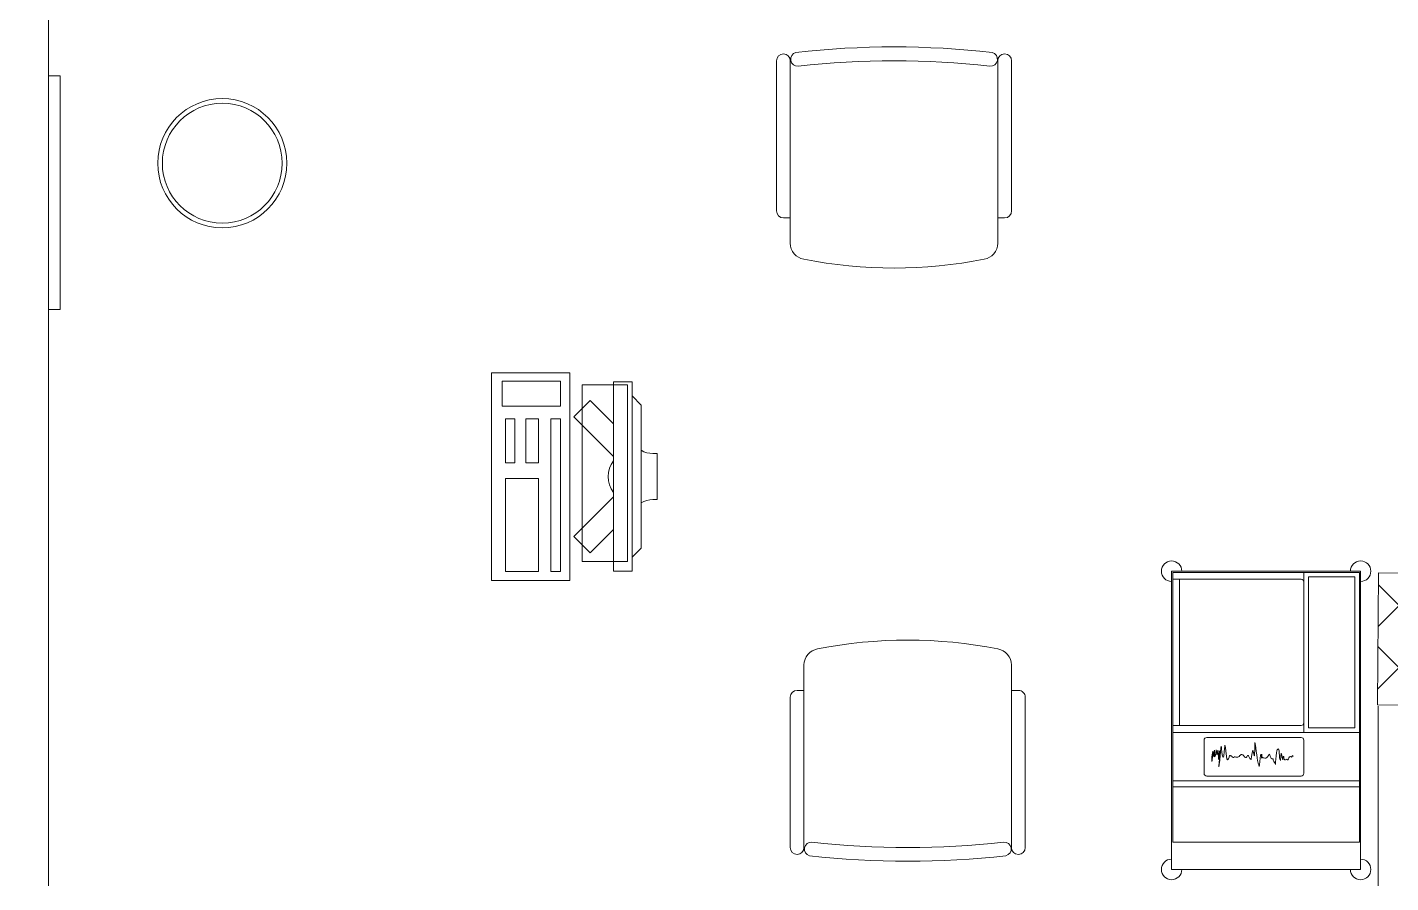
# Model space of a CAD drawing. Header units: millimetres. Extents: x -2143172 to 5255, y -610845 to 279739.
# Drawn here: x -1157859 to -1154901, y -594981 to -593127 of the extents above; entities that cross this region are included whole.
import ezdxf

# ---------------------------------------------------------------- set-up
doc = ezdxf.new("R2010")
doc.units = ezdxf.units.MM
doc.header["$LTSCALE"] = 30
doc.linetypes.add('HIDDEN', pattern=[9.525, 6.35, -3.175])
doc.layers.get('0').update_dxf_attribs({"lineweight": 5})
for name, color, linetype, lineweight in [('C-HYDR-CTCH', 6, 'Continuous', 5), ('Hatch', 252, 'Continuous', 5), ('LOADING', 163, 'Continuous', 5), ('Structure', 20, 'Continuous', 5), ('Walls', 32, 'Continuous', 5)]:
    doc.layers.add(name, color=color, linetype=linetype, lineweight=lineweight)

# ---------------------------------------------------------------- blocks, each defined once
blk = doc.blocks.new('A$C47696aed')
at = {"layer": 'Hatch'}
h = blk.add_hatch(dxfattribs=at)
h.set_pattern_fill('ANSI37', color=256, scale=30)
h.paths.add_polyline_path([(50952.7, 21917.9), (50348.7, 21909.7), (50352.6, 21621.3), (50956.6, 21629.5)])
h.paths.add_polyline_path([(43791.9, 21910.1), (43208.4, 21904.7), (43188.5, 21613.3), (43772, 21618.7)])
h.paths.add_polyline_path([(29414.9, 21902.8), (28815.8, 21898.7), (28810.1, 21605.6), (29409.2, 21609.7)])
h.paths.add_polyline_path([(36600.2, 21904.9), (35999, 21897.4), (35990.7, 21611.8), (36591.9, 21619.3)])
h.paths.add_polyline_path([(22195.7, 21912), (21589.3, 21890.2), (21603.8, 21597.6), (22210.2, 21619.5)])
h.paths.add_polyline_path([(15459.1, 21901.7), (14237.2, 21925.6), (14230.7, 21629.5), (15452.7, 21605.5)])
h.paths.add_polyline_path([(15473.2, 14701.6), (14258.2, 14685.8), (14244.7, 14393.4), (15459.7, 14409.1)])
h.paths.add_polyline_path([(15447.1, 7508.4), (14244, 7492.4), (14238.3, 7199.4), (15441.4, 7215.3)])
h.paths.add_polyline_path([(15465.6, 309.7), (14269, 298.3), (14271.8, 3.8), (15468.5, 15.2)])
h.paths.add_polyline_path([(7830.6, 311.8), (7227.1, 308.1), (7237.7, 22.6), (7841.3, 26.3)])
h.paths.add_polyline_path([(7815.2, 7509.8), (7218.4, 7511.4), (7218.2, 7210.2), (7815.1, 7208.6)])
h.paths.add_polyline_path([(7825.1, 14699.4), (7205.8, 14700.6), (7195.2, 14397.6), (7814.5, 14396.4)])
h.paths.add_polyline_path([(7801.7, 21878.7), (7201.1, 21893.2), (7197.5, 21603.6), (7798.1, 21589.1)])
h.paths.add_polyline_path([(602.6, 21876.9), (0, 21899.6), (1.9, 21611.2), (604.5, 21588.5)])
h.paths.add_polyline_path([(610.4, 7498.6), (8.3, 7491.6), (11.7, 7200), (613.7, 7206.9)])
h.paths.add_polyline_path([(627.9, 303.9), (29.5, 302.9), (34.3, 2.3), (632.7, 3.3)])
h.paths.add_polyline_path([(22214.6, 317.2), (21608.9, 304.3), (21614.6, 3.1), (22220.3, 16)])
h.paths.add_polyline_path([(22208.1, 7509.7), (21613.7, 7492.1), (21615.8, 7195.5), (22210.2, 7213.1)])
h.paths.add_polyline_path([(22199.3, 14717.7), (21600.4, 14710), (21604.4, 14409.9), (22203.4, 14417.6)])
h.paths.add_polyline_path([(29399.7, 14702.4), (28797.7, 14707.1), (28802, 14415), (29403.9, 14410.3)])
h.paths.add_polyline_path([(29403.4, 7519.8), (28799.6, 7502.2), (28813, 7202.1), (29413.1, 7223.2)])
h.paths.add_polyline_path([(29419.5, 303.8), (28815.7, 310.4), (28813.3, 24.7), (29417.2, 18.1)])
h.paths.add_polyline_path([(36618, 314.2), (36020.7, 299.7), (36029.7, 0), (36627, 14.6)])
h.paths.add_polyline_path([(36610.7, 7502.6), (36009.5, 7504.5), (36010.6, 7207.3), (36611.9, 7205.4)])
h.paths.add_polyline_path([(36574.3, 14706.4), (35993.4, 14711.1), (36013.1, 14421.3), (36594, 14416.6)])
h.paths.add_polyline_path([(43777.6, 14705.7), (43180, 14719.4), (43182, 14427.5), (43779.6, 14413.8)])
h.paths.add_polyline_path([(43778.6, 7507.1), (43210.2, 7499.5), (43212, 7205.4), (43780.5, 7213)])
h.paths.add_polyline_path([(43815.7, 310), (43210.4, 307.3), (43211.8, 2.8), (43817, 5.4)])
h.paths.add_polyline_path([(50989.9, 309.5), (50401.9, 325.5), (50388.7, 18.3), (50976.7, 2.3)])
h.paths.add_polyline_path([(50974.1, 7508.9), (50370.9, 7510), (50368.9, 7213.4), (50972.2, 7212.3)])
at = {"layer": 'C-HYDR-CTCH', "color": 4, "flags": 128}
blk.add_lwpolyline([(28815.7, 310.4), (28813.3, 24.7), (29417.2, 18.1), (29419.5, 303.8), (28815.7, 310.4)], dxfattribs=at)
blk = doc.blocks.new('e')
at = {"layer": 'LOADING'}
for p, q in [((-958747.5, -394300, 0), (-959393.9, -394300, 0)), ((-959393.9, -394300, 0), (-959393.9, -394710, 0)), ((-959391.4, -394302.5, 0), (-958806.4, -394302.5, 0)), ((-959391.4, -394302.5, 0), (-959391.4, -394707.5, 0)), ((-959381.4, -394312.5, 0), (-959054.5, -394312.5, 0)), ((-959381.4, -394312.5, 0), (-959381.4, -394413.1, 0)), ((-959054.5, -394312.5, 0), (-959054.5, -394413.1, 0)), ((-959044.5, -394302.5, 0), (-959044.5, -394707.5, 0)), ((-958939.6, -394302.5, 0), (-958939.6, -394707.5, 0)), ((-958926.4, -394302.5, 0), (-958926.4, -394707.5, 0)), ((-958806.4, -394302.5, 0), (-958806.4, -394707.5, 0)), ((-958747.5, -394300, 0), (-958747.5, -394710, 0)), ((-959054.5, -394413.1, 0), (-959381.4, -394413.1, 0)), ((-959044.5, -394423.1, 0), (-959391.4, -394423.1, 0)), ((-959376.4, -394429, 0), (-959376.4, -394707.5, 0)), ((-959059.5, -394429, 0), (-959059.5, -394707.5, 0)), ((-959033.5, -394633.8, 0), (-959033.5, -394429, 0)), ((-959027.7, -394423.1, 0), (-958955.8, -394423.1, 0)), ((-958950, -394429, 0), (-958950, -394633.8, 0)), ((-958999.6, -394472.3, 0), (-958998.2, -394471.6, 0)), ((-958998.2, -394472.3, 0), (-958999.6, -394472.3, 0)), ((-958998.2, -394471.6, 0), (-958994.8, -394470.9, 0)), ((-958994.8, -394473, 0), (-958998.2, -394472.3, 0)), ((-958994.8, -394470.9, 0), (-958990.8, -394470.3, 0)), ((-958990.8, -394473, 0), (-958994.8, -394473, 0)), ((-958994.2, -394448.1, 0), (-958993.5, -394446.7, 0)), ((-958992.8, -394448.8, 0), (-958994.2, -394448.1, 0)), ((-958993.5, -394446.7, 0), (-958992.2, -394446.1, 0)), ((-958990.8, -394450.1, 0), (-958992.8, -394448.8, 0)), ((-958992.2, -394452.1, 0), (-958990.8, -394450.1, 0)), ((-958991.5, -394454.1, 0), (-958992.2, -394452.1, 0)), ((-958992.2, -394466.9, 0), (-958989.5, -394466.2, 0)), ((-958992.2, -394468.3, 0), (-958992.2, -394466.9, 0)), ((-958990.1, -394468.3, 0), (-958992.2, -394468.3, 0)), ((-958989.5, -394455.5, 0), (-958991.5, -394454.1, 0)), ((-958990.8, -394470.3, 0), (-958986.8, -394469.6, 0)), ((-958986.1, -394473.6, 0), (-958990.8, -394473, 0)), ((-958986.1, -394468.9, 0), (-958990.1, -394468.3, 0)), ((-958990.1, -394475.6, 0), (-958986.8, -394475, 0)), ((-958986.8, -394456.1, 0), (-958989.5, -394455.5, 0)), ((-958989.5, -394466.2, 0), (-958986.8, -394465.6, 0)), ((-958985.4, -394456.8, 0), (-958986.8, -394456.1, 0)), ((-958986.8, -394460.2, 0), (-958985.4, -394458.8, 0)), ((-958986.1, -394461.5, 0), (-958986.8, -394460.2, 0)), ((-958986.8, -394465.6, 0), (-958985.4, -394464.2, 0)), ((-958986.8, -394469.6, 0), (-958984.8, -394468.9, 0)), ((-958986.8, -394475, 0), (-958984.8, -394474.3, 0)), ((-958985.4, -394462.9, 0), (-958986.1, -394461.5, 0)), ((-958984.8, -394468.9, 0), (-958986.1, -394468.9, 0)), ((-958983.4, -394473.6, 0), (-958986.1, -394473.6, 0)), ((-958985.4, -394458.8, 0), (-958985.4, -394456.8, 0)), ((-958985.4, -394464.2, 0), (-958985.4, -394462.9, 0)), ((-958984.8, -394474.3, 0), (-958983.4, -394473.6, 0)), ((-959009, -394478.3, 0), (-959007.6, -394477.7, 0)), ((-959008.3, -394479.7, 0), (-959009, -394478.3, 0)), ((-959007, -394481, 0), (-959008.3, -394479.7, 0)), ((-959007.6, -394477.7, 0), (-959003.6, -394477, 0)), ((-959004.9, -394481.7, 0), (-959007, -394481, 0)), ((-959000.2, -394482.4, 0), (-959004.9, -394481.7, 0)), ((-959003.6, -394477, 0), (-958999.6, -394477, 0)), ((-958993.5, -394483, 0), (-959000.2, -394482.4, 0)), ((-958999.6, -394477, 0), (-958994.8, -394476.3, 0)), ((-958997.5, -394497.8, 0), (-958995.5, -394497.2, 0)), ((-958996.9, -394499.2, 0), (-958997.5, -394497.8, 0)), ((-958994.2, -394499.9, 0), (-958996.9, -394499.2, 0)), ((-958995.5, -394497.2, 0), (-958992.8, -394496.5, 0)), ((-958994.8, -394476.3, 0), (-958990.1, -394475.6, 0)), ((-958991.5, -394501.9, 0), (-958994.2, -394499.9, 0)), ((-958986.8, -394483.7, 0), (-958993.5, -394483, 0)), ((-958992.8, -394496.5, 0), (-958990.1, -394495.1, 0)), ((-958990.1, -394503.2, 0), (-958991.5, -394501.9, 0)), ((-958990.1, -394495.1, 0), (-958988.1, -394493.8, 0)), ((-958988.8, -394505.9, 0), (-958990.1, -394503.2, 0)), ((-958988.1, -394493.8, 0), (-958987.4, -394492.5, 0)), ((-958987.4, -394489.8, 0), (-958984.1, -394489.8, 0)), ((-958987.4, -394492.5, 0), (-958987.4, -394489.8, 0)), ((-958980.7, -394484.4, 0), (-958986.8, -394483.7, 0)), ((-958984.1, -394489.8, 0), (-958982.7, -394489.1, 0)), ((-958982.7, -394489.1, 0), (-958981.4, -394488.4, 0)), ((-958981.4, -394488.4, 0), (-958979.4, -394487.1, 0)), ((-958975.3, -394484.4, 0), (-958980.7, -394484.4, 0)), ((-958979.4, -394487.1, 0), (-958978, -394486.4, 0)), ((-958978, -394486.4, 0), (-958976.7, -394485.1, 0)), ((-958976.7, -394485.1, 0), (-958975.3, -394484.4, 0)), ((-959022.4, -394529.4, 0), (-959020.4, -394528.8, 0)), ((-959006.3, -394529.4, 0), (-959022.4, -394529.4, 0)), ((-959020.4, -394528.8, 0), (-959016.4, -394528.1, 0)), ((-959016.4, -394528.1, 0), (-959011, -394527.4, 0)), ((-959011, -394527.4, 0), (-959002.9, -394526.7, 0)), ((-958998.9, -394530.1, 0), (-959006.3, -394529.4, 0)), ((-959006.3, -394534.1, 0), (-959003.6, -394532.8, 0)), ((-959002.9, -394534.8, 0), (-959006.3, -394534.1, 0)), ((-959003.6, -394532.8, 0), (-959000.2, -394532.1, 0)), ((-959002.9, -394526.7, 0), (-958996.2, -394525.4, 0)), ((-959000.2, -394532.1, 0), (-958997.5, -394531.5, 0)), ((-958993.5, -394530.1, 0), (-958998.9, -394530.1, 0)), ((-958997.5, -394514.6, 0), (-958995.5, -394514, 0)), ((-958994.2, -394514.6, 0), (-958997.5, -394514.6, 0)), ((-958997.5, -394516.7, 0), (-958996.2, -394516, 0)), ((-958994.8, -394517.3, 0), (-958997.5, -394516.7, 0)), ((-958997.5, -394531.5, 0), (-958994.8, -394530.8, 0)), ((-958996.2, -394516, 0), (-958992.8, -394516, 0)), ((-958996.2, -394525.4, 0), (-958989.5, -394524.7, 0)), ((-958995.5, -394514, 0), (-958992.8, -394514, 0)), ((-958988.8, -394518, 0), (-958994.8, -394517.3, 0)), ((-958994.8, -394530.8, 0), (-958993.5, -394530.1, 0)), ((-958990.1, -394515.3, 0), (-958994.2, -394514.6, 0)), ((-958992.8, -394514, 0), (-958990.8, -394513.3, 0)), ((-958992.8, -394516, 0), (-958990.1, -394515.3, 0)), ((-958990.8, -394513.3, 0), (-958989.5, -394512, 0)), ((-958988.8, -394515.3, 0), (-958990.1, -394515.3, 0)), ((-958990.1, -394515.3, 0), (-958988.8, -394515.3, 0)), ((-958989.5, -394509.9, 0), (-958988.8, -394507.9, 0)), ((-958989.5, -394512, 0), (-958989.5, -394509.9, 0)), ((-958989.5, -394524.7, 0), (-958983.4, -394523.4, 0)), ((-958988.8, -394507.9, 0), (-958988.8, -394505.9, 0)), ((-958981.4, -394518.7, 0), (-958988.8, -394518, 0)), ((-958983.4, -394523.4, 0), (-958978, -394522, 0)), ((-958974, -394519.3, 0), (-958981.4, -394518.7, 0)), ((-958978, -394522, 0), (-958974, -394520.7, 0)), ((-958970.6, -394520, 0), (-958974, -394519.3, 0)), ((-958974, -394520.7, 0), (-958970.6, -394520, 0)), ((-958996.9, -394536.2, 0), (-959002.9, -394534.8, 0)), ((-958991.5, -394536.8, 0), (-958996.9, -394536.2, 0)), ((-958996.9, -394557.7, 0), (-958996.2, -394555.7, 0)), ((-958996.9, -394559, 0), (-958996.9, -394557.7, 0)), ((-958995.5, -394560.4, 0), (-958996.9, -394559, 0)), ((-958996.2, -394555.7, 0), (-958994.8, -394554.3, 0)), ((-958994.2, -394561.7, 0), (-958995.5, -394560.4, 0)), ((-958994.8, -394554.3, 0), (-958993.5, -394553.6, 0)), ((-958994.2, -394544.2, 0), (-958993.5, -394542.9, 0)), ((-958994.2, -394545.6, 0), (-958994.2, -394544.2, 0)), ((-958992.8, -394546.2, 0), (-958994.2, -394545.6, 0)), ((-958992.2, -394563.7, 0), (-958994.2, -394561.7, 0)), ((-958993.5, -394542.9, 0), (-958990.8, -394541.5, 0)), ((-958993.5, -394553.6, 0), (-958992.2, -394552.3, 0)), ((-958991.5, -394546.9, 0), (-958992.8, -394546.2, 0)), ((-958992.2, -394552.3, 0), (-958990.8, -394550.9, 0)), ((-958987.4, -394537.5, 0), (-958991.5, -394536.8, 0)), ((-958990.1, -394548.3, 0), (-958991.5, -394546.9, 0)), ((-958990.8, -394541.5, 0), (-958988.1, -394540.2, 0)), ((-958990.8, -394550.9, 0), (-958990.1, -394549.6, 0)), ((-958990.1, -394549.6, 0), (-958990.1, -394548.3, 0)), ((-958988.1, -394540.2, 0), (-958986.8, -394538.8, 0)), ((-958986.1, -394537.5, 0), (-958987.4, -394537.5, 0)), ((-958986.8, -394538.8, 0), (-958986.1, -394537.5, 0)), ((-959011.7, -394593.3, 0), (-959003.6, -394592, 0)), ((-959003.6, -394592, 0), (-958987.4, -394589.9, 0)), ((-958994.8, -394583.2, 0), (-958993.5, -394581.9, 0)), ((-958994.2, -394584.6, 0), (-958994.8, -394583.2, 0)), ((-958990.8, -394585.2, 0), (-958994.2, -394584.6, 0)), ((-958993.5, -394579.9, 0), (-958992.2, -394579.2, 0)), ((-958993.5, -394581.9, 0), (-958993.5, -394579.9, 0)), ((-958990.8, -394566.4, 0), (-958992.2, -394563.7, 0)), ((-958992.2, -394579.2, 0), (-958990.8, -394577.8, 0)), ((-958991.5, -394571.8, 0), (-958990.8, -394570.4, 0)), ((-958991.5, -394574.5, 0), (-958991.5, -394571.8, 0)), ((-958990.1, -394575.2, 0), (-958991.5, -394574.5, 0)), ((-958990.8, -394570.4, 0), (-958990.8, -394566.4, 0)), ((-958990.8, -394577.8, 0), (-958990.1, -394576.5, 0)), ((-958987.4, -394586.6, 0), (-958990.8, -394585.2, 0)), ((-958990.1, -394576.5, 0), (-958990.1, -394575.2, 0)), ((-958985.4, -394588.6, 0), (-958987.4, -394586.6, 0)), ((-958987.4, -394589.9, 0), (-958985.4, -394588.6, 0)), ((-959017.1, -394594.7, 0), (-959011.7, -394593.3, 0)), ((-959015, -394594.7, 0), (-959017.1, -394594.7, 0)), ((-959009, -394595.3, 0), (-959015, -394594.7, 0)), ((-959014.4, -394602.7, 0), (-959011.7, -394602, 0)), ((-959010.3, -394603.4, 0), (-959014.4, -394602.7, 0)), ((-959011.7, -394602, 0), (-959008.3, -394602, 0)), ((-959002.2, -394604.1, 0), (-959010.3, -394603.4, 0)), ((-959002.2, -394596, 0), (-959009, -394595.3, 0)), ((-959008.3, -394602, 0), (-959002.2, -394600.7, 0)), ((-959007, -394613.5, 0), (-959003.6, -394612.8, 0)), ((-959004.9, -394613.5, 0), (-959007, -394613.5, 0)), ((-959006.3, -394609.4, 0), (-959004.3, -394608.8, 0)), ((-959004.9, -394609.4, 0), (-959006.3, -394609.4, 0)), ((-959006.3, -394616.8, 0), (-958991.5, -394616.8, 0)), ((-959003.6, -394617.5, 0), (-959006.3, -394616.8, 0)), ((-959002.2, -394610.1, 0), (-959004.9, -394609.4, 0)), ((-959000.9, -394614.2, 0), (-959004.9, -394613.5, 0)), ((-959004.3, -394606.1, 0), (-958999.6, -394605.4, 0)), ((-959002.2, -394606.1, 0), (-959004.3, -394606.1, 0)), ((-959004.3, -394608.8, 0), (-958996.9, -394608.8, 0)), ((-959003.6, -394612.8, 0), (-958999.6, -394612.1, 0)), ((-959000.2, -394618.2, 0), (-959003.6, -394617.5, 0)), ((-959003.6, -394620.2, 0), (-958994.2, -394620.2, 0)), ((-958998.9, -394620.2, 0), (-959003.6, -394620.2, 0)), ((-958993.5, -394596.7, 0), (-959002.2, -394596, 0)), ((-959002.2, -394600.7, 0), (-958996.2, -394600, 0)), ((-958994.2, -394604.7, 0), (-959002.2, -394604.1, 0)), ((-958997.5, -394606.8, 0), (-959002.2, -394606.1, 0)), ((-958997.5, -394610.8, 0), (-959002.2, -394610.1, 0)), ((-958995.5, -394614.8, 0), (-959000.9, -394614.2, 0)), ((-959000.9, -394621.5, 0), (-958999.6, -394621.5, 0)), ((-958996.9, -394618.2, 0), (-959000.2, -394618.2, 0)), ((-958999.6, -394605.4, 0), (-958994.2, -394606.1, 0)), ((-958999.6, -394612.1, 0), (-958996.2, -394612.1, 0)), ((-958999.6, -394621.5, 0), (-958996.2, -394622.2, 0)), ((-958994.2, -394620.9, 0), (-958998.9, -394620.2, 0)), ((-958992.2, -394607.4, 0), (-958997.5, -394606.8, 0)), ((-958996.2, -394612.1, 0), (-958997.5, -394610.8, 0)), ((-958996.9, -394608.8, 0), (-958992.8, -394608.1, 0)), ((-958994.2, -394618.9, 0), (-958996.9, -394618.2, 0)), ((-958996.2, -394600, 0), (-958991.5, -394598.7, 0)), ((-958996.2, -394622.2, 0), (-958991.5, -394622.9, 0)), ((-958991.5, -394616.8, 0), (-958995.5, -394614.8, 0)), ((-958984.1, -394605.4, 0), (-958994.2, -394604.7, 0)), ((-958994.2, -394606.1, 0), (-958987.4, -394606.1, 0)), ((-958991.5, -394619.5, 0), (-958994.2, -394618.9, 0)), ((-958994.2, -394620.2, 0), (-958991.5, -394619.5, 0)), ((-958990.1, -394621.5, 0), (-958994.2, -394620.9, 0)), ((-958990.1, -394598, 0), (-958993.5, -394596.7, 0)), ((-958992.8, -394608.1, 0), (-958986.1, -394608.1, 0)), ((-958987.4, -394608.1, 0), (-958992.2, -394607.4, 0)), ((-958991.5, -394598.7, 0), (-958990.1, -394598, 0)), ((-958986.1, -394622.2, 0), (-958990.1, -394621.5, 0)), ((-958987.4, -394606.1, 0), (-958978.7, -394606.8, 0)), ((-958986.1, -394608.1, 0), (-958987.4, -394608.1, 0)), ((-958982.7, -394622.2, 0), (-958986.1, -394622.2, 0)), ((-958975.3, -394606.8, 0), (-958984.1, -394605.4, 0)), ((-958981.4, -394622.9, 0), (-958982.7, -394622.2, 0)), ((-958978.7, -394606.8, 0), (-958972, -394607.4, 0)), ((-958970, -394607.4, 0), (-958975.3, -394606.8, 0)), ((-958972, -394607.4, 0), (-958970, -394607.4, 0)), ((-958955.8, -394639.6, 0), (-959027.7, -394639.6, 0)), ((-958991.5, -394622.9, 0), (-958981.4, -394622.9, 0)), ((-958747.5, -394710, 0), (-959393.9, -394710, 0)), ((-959391.4, -394707.5, 0), (-958806.4, -394707.5, 0)), ((-959376.4, -394692.5, 0), (-959059.5, -394692.5, 0))]:
    blk.add_line(p, q, dxfattribs=at)
for centre, radius, start, end in [((-959393.9, -394300, 0), 22.2, 0, 270), ((-958747.5, -394300, 0), 22.2, 270, 180), ((-959370.5, -394429, 0), 5.83, 90, 180), ((-959065.3, -394429, 0), 5.83, 0, 90), ((-959027.7, -394429, 0), 5.83, 90, 180), ((-958955.8, -394429, 0), 5.83, 0, 90), ((-959027.7, -394633.8, 0), 5.83, 180, 270), ((-958955.8, -394633.8, 0), 5.83, 270, 0), ((-959393.9, -394710, 0), 22.2, 90, 0), ((-958747.5, -394710, 0), 22.2, 180, 90)]:
    blk.add_arc(centre, radius, start, end, dxfattribs=at)
blk = doc.blocks.new('WM00001-P')
blk.add_circle((0, 0), 0.14)
at = {"color": 8}
blk.add_circle((0, 0), 0.13, dxfattribs=at)
blk = doc.blocks.new('GF21016-P')
at = {"color": 0, "extrusion": (-1.24384e-09, -1.20261e-09, -1)}
for p, q in [((0.0128, 0.0179), (0.0128, 0.4136)), ((0.4628, 0.0179), (0.4628, 0.4136)), ((-0.0022, 0.3585), (0.0128, 0.3585)), ((0.4778, 0.3585), (0.4628, 0.3585)), ((-0.0172, 0.0179), (-0.0172, 0.3435)), ((0.4928, 0.0179), (0.4928, 0.3435)), ((0.4778, 0.0029), (0.4778, 0.0029))]:
    blk.add_line(p, q, dxfattribs=at)
for centre, radius, start, end in [((-0.2378, -0.5362), 1.0036, 78.7568, 101.2432), ((-0.0478, 0.4136), 0.035, 0, 80.6557), ((-0.4278, 0.4136), 0.035, 99.3443, 180), ((0.0022, 0.3435), 0.015, 0, 90), ((-0.4778, 0.3435), 0.015, 90, 180), ((-0.0284, 0.0145), 0.015, 284.3864, 95.5209), ((-0.4471, 0.0145), 0.015, 84.4791, 255.6136), ((0.0022, 0.0179), 0.015, 270, 0), ((0.0022, 0.0179), 0.015, 180, 270), ((-0.2378, 1.8734), 1.8855, 263.5119, 276.4881), ((-0.2378, 1.8928), 1.8749, 263.6341, 276.3659), ((-0.4778, 0.0179), 0.015, 270, 0), ((-0.4778, 0.0179), 0.015, 180, 270)]:
    blk.add_arc(centre, radius, start, end, dxfattribs=at)
blk = doc.blocks.new('ITCWLS1-P')
for p, q in [((-0.17, 0.45), (-0.17, 0)), ((-0.17, 0.45), (0, 0.45)), ((0, 0.45), (0, 0)), ((-0.2651, 0.43, 0), (-0.3051, 0.43, 0)), ((-0.3051, 0.43, 0), (-0.3051, 0.02, 0)), ((-0.2651, 0.43, 0), (-0.2651, 0.02, 0)), ((-0.1496, 0.4305), (-0.1291, 0.4305)), ((-0.1291, 0.4305), (-0.1291, 0.4089)), ((-0.3251, 0.38, 0), (-0.3051, 0.4, 0)), ((-0.3251, 0.38, 0), (-0.3251, 0.07, 0)), ((-0.3251, 0.07, 0), (-0.3051, 0.05, 0)), ((-0.3051, 0.02, 0), (-0.2651, 0.02, 0)), ((-0.17, 0), (0, 0))]:
    blk.add_line(p, q)
at = {"color": 8, "linetype": 'HIDDEN'}
for p, q in [((-0.197, 0.4094), (-0.295, 0.4094)), ((-0.295, 0.0264), (-0.295, 0.4094)), ((-0.197, 0.0264), (-0.197, 0.4094)), ((-0.197, 0.0264), (-0.295, 0.0264))]:
    blk.add_line(p, q, dxfattribs=at)
at = {"color": 1, "extrusion": (2.48281e-10, 3.18408e-10, -1)}
for p, q in [((-0.2651, 0.3395), (-0.2144, 0.3902)), ((-0.1791, 0.3548), (-0.2144, 0.3902)), ((-0.2651, 0.2688), (-0.1791, 0.3548))]:
    blk.add_line(p, q, dxfattribs=at)
at = {"color": 1}
for p, q in [((-0.3503, 0.275), (-0.3596, 0.275)), ((-0.3596, 0.175), (-0.3596, 0.275)), ((-0.3503, 0.175), (-0.3596, 0.175))]:
    blk.add_line(p, q, dxfattribs=at)
at = {"color": 1, "extrusion": (2.48281e-10, -3.18408e-10, -1)}
for p, q in [((-0.2651, 0.1812), (-0.1791, 0.0952)), ((-0.2651, 0.1105), (-0.2144, 0.0598)), ((-0.1791, 0.0952), (-0.2144, 0.0598))]:
    blk.add_line(p, q, dxfattribs=at)
blk.add_lwpolyline([(-0.1291, 0.4089), (-0.1291, 0.1), (-0.1496, 0.1), (-0.1496, 0.4305)])
for points in [[(-0.1019, 0.4305), (-0.0304, 0.4305), (-0.0304, 0.2294), (-0.1019, 0.2294)], [(-0.1019, 0.1954), (-0.0747, 0.1954), (-0.0747, 0.1), (-0.1019, 0.1)], [(-0.0304, 0.1954), (-0.0508, 0.1954), (-0.0508, 0.1), (-0.0304, 0.1)], [(-0.1496, 0.0727), (-0.0236, 0.0727), (-0.0236, 0.0182), (-0.1496, 0.0182)]]:
    blk.add_lwpolyline(points, close=True)
at = {"color": 250, "linetype": 'Continuous'}
for points in [[(-0.1496, 0.1), (-0.1496, 0.1), (-0.1496, 0.1), (-0.1496, 0.1), (-0.1496, 0.1), (-0.1496, 0.1), (-0.1496, 0.1), (-0.1496, 0.1), (-0.1496, 0.1)], [(-0.1496, 0.1), (-0.1496, 0.1), (-0.1496, 0.1), (-0.1496, 0.1), (-0.1496, 0.1), (-0.1496, 0.1), (-0.1496, 0.1), (-0.1496, 0.1), (-0.1496, 0.1), (-0.1496, 0.1), (-0.1496, 0.1), (-0.1496, 0.1), (-0.1496, 0.1), (-0.1496, 0.1), (-0.1496, 0.1), (-0.1496, 0.1), (-0.1496, 0.1), (-0.1496, 0.1)], [(-0.1496, 0.1), (-0.1496, 0.1), (-0.1496, 0.1), (-0.1496, 0.1), (-0.1496, 0.1), (-0.1496, 0.1), (-0.1496, 0.1), (-0.1496, 0.1), (-0.1496, 0.1), (-0.1496, 0.1)], [(-0.1496, 0.1), (-0.1496, 0.1), (-0.1496, 0.1), (-0.1496, 0.1), (-0.1496, 0.1), (-0.1496, 0.1), (-0.1496, 0.1)], [(-0.1496, 0.1), (-0.1496, 0.1), (-0.1496, 0.1), (-0.1496, 0.1), (-0.1496, 0.1), (-0.1496, 0.1), (-0.1496, 0.1), (-0.1496, 0.1), (-0.1496, 0.1), (-0.1496, 0.1)], [(-0.1496, 0.1), (-0.1496, 0.1), (-0.1496, 0.1), (-0.1496, 0.1), (-0.1496, 0.1), (-0.1496, 0.1), (-0.1496, 0.1), (-0.1496, 0.1), (-0.1496, 0.1), (-0.1496, 0.1), (-0.1496, 0.1), (-0.1496, 0.1), (-0.1496, 0.1), (-0.1496, 0.1), (-0.1496, 0.1)], [(-0.1496, 0.1), (-0.1496, 0.1), (-0.1496, 0.1), (-0.1496, 0.1), (-0.1496, 0.1), (-0.1496, 0.1), (-0.1496, 0.1), (-0.1496, 0.1), (-0.1496, 0.1), (-0.1496, 0.1)], [(-0.1496, 0.1), (-0.1496, 0.1), (-0.1496, 0.1), (-0.1496, 0.1), (-0.1496, 0.1), (-0.1496, 0.1), (-0.1496, 0.1), (-0.1496, 0.1), (-0.1496, 0.1), (-0.1496, 0.1)], [(-0.1496, 0.1), (-0.1496, 0.1), (-0.1496, 0.1), (-0.1496, 0.1), (-0.1496, 0.1), (-0.1496, 0.1), (-0.1496, 0.1), (-0.1496, 0.1), (-0.1496, 0.1), (-0.1496, 0.1), (-0.1496, 0.1), (-0.1496, 0.1), (-0.1496, 0.1), (-0.1496, 0.1), (-0.1496, 0.1), (-0.1496, 0.1), (-0.1496, 0.1), (-0.1496, 0.1), (-0.1496, 0.1), (-0.1496, 0.1), (-0.1496, 0.1), (-0.1496, 0.1), (-0.1496, 0.1), (-0.1496, 0.1), (-0.1496, 0.1), (-0.1496, 0.1), (-0.1496, 0.1), (-0.1496, 0.1), (-0.1496, 0.1), (-0.1496, 0.1), (-0.1496, 0.1), (-0.1496, 0.1), (-0.1496, 0.1), (-0.1496, 0.1), (-0.1496, 0.1), (-0.1496, 0.1), (-0.1496, 0.1), (-0.1496, 0.1), (-0.1496, 0.1), (-0.1496, 0.1), (-0.1496, 0.1), (-0.1496, 0.1), (-0.1496, 0.1), (-0.1496, 0.1), (-0.1496, 0.1), (-0.1496, 0.1), (-0.1496, 0.1), (-0.1496, 0.1), (-0.1496, 0.1), (-0.1496, 0.1), (-0.1496, 0.1), (-0.1496, 0.1), (-0.1496, 0.1), (-0.1496, 0.1)], [(-0.1496, 0.1), (-0.1496, 0.1), (-0.1496, 0.1), (-0.1496, 0.1), (-0.1496, 0.1), (-0.1496, 0.1), (-0.1496, 0.1), (-0.1496, 0.1), (-0.1496, 0.1), (-0.1496, 0.1), (-0.1496, 0.1), (-0.1496, 0.1), (-0.1496, 0.1), (-0.1496, 0.1), (-0.1496, 0.1), (-0.1496, 0.1), (-0.1496, 0.1), (-0.1496, 0.1), (-0.1496, 0.1), (-0.1496, 0.1), (-0.1496, 0.1), (-0.1496, 0.1), (-0.1496, 0.1), (-0.1496, 0.1), (-0.1496, 0.1), (-0.1496, 0.1), (-0.1496, 0.1), (-0.1496, 0.1), (-0.1496, 0.1), (-0.1496, 0.1), (-0.1496, 0.1), (-0.1496, 0.1), (-0.1496, 0.1), (-0.1496, 0.1), (-0.1496, 0.1), (-0.1496, 0.1), (-0.1496, 0.1), (-0.1496, 0.1), (-0.1496, 0.1), (-0.1496, 0.1), (-0.1496, 0.1), (-0.1496, 0.1), (-0.1496, 0.1), (-0.1496, 0.1), (-0.1496, 0.1), (-0.1496, 0.1), (-0.1496, 0.1), (-0.1496, 0.1), (-0.1496, 0.1), (-0.1496, 0.1), (-0.1496, 0.1), (-0.1496, 0.1), (-0.1496, 0.1), (-0.1496, 0.1), (-0.1496, 0.1), (-0.1496, 0.1), (-0.1496, 0.1), (-0.1496, 0.1), (-0.1496, 0.1), (-0.1496, 0.1), (-0.1496, 0.1), (-0.1496, 0.1), (-0.1496, 0.1), (-0.1496, 0.1), (-0.1496, 0.1), (-0.1496, 0.1), (-0.1496, 0.1), (-0.1496, 0.1), (-0.1496, 0.1), (-0.1496, 0.1), (-0.1496, 0.1), (-0.1496, 0.1), (-0.1496, 0.1), (-0.1496, 0.1), (-0.1496, 0.1), (-0.1496, 0.1), (-0.1496, 0.1), (-0.1496, 0.1), (-0.1496, 0.1), (-0.1496, 0.1), (-0.1496, 0.1), (-0.1496, 0.1), (-0.1496, 0.1), (-0.1496, 0.1), (-0.1496, 0.1), (-0.1496, 0.1), (-0.1496, 0.1), (-0.1496, 0.1), (-0.1496, 0.1)], [(-0.1496, 0.1), (-0.1496, 0.1), (-0.1496, 0.1), (-0.1496, 0.1), (-0.1496, 0.1), (-0.1496, 0.1), (-0.1496, 0.1), (-0.1496, 0.1), (-0.1496, 0.1), (-0.1496, 0.1), (-0.1496, 0.1), (-0.1496, 0.1)], [(-0.1496, 0.1), (-0.1496, 0.1), (-0.1496, 0.1), (-0.1496, 0.1), (-0.1496, 0.1), (-0.1496, 0.1), (-0.1496, 0.1)], [(-0.1496, 0.1), (-0.1496, 0.1), (-0.1496, 0.1), (-0.1496, 0.1), (-0.1496, 0.1), (-0.1496, 0.1), (-0.1496, 0.1), (-0.1496, 0.1), (-0.1496, 0.1), (-0.1496, 0.1), (-0.1496, 0.1), (-0.1496, 0.1), (-0.1496, 0.1), (-0.1496, 0.1), (-0.1496, 0.1), (-0.1496, 0.1), (-0.1496, 0.1)], [(-0.1496, 0.1), (-0.1496, 0.1), (-0.1496, 0.1), (-0.1496, 0.1), (-0.1496, 0.1), (-0.1496, 0.1), (-0.1496, 0.1), (-0.1496, 0.1), (-0.1496, 0.1), (-0.1496, 0.1), (-0.1496, 0.1), (-0.1496, 0.1), (-0.1496, 0.1), (-0.1496, 0.1), (-0.1496, 0.1), (-0.1496, 0.1), (-0.1496, 0.1), (-0.1496, 0.1), (-0.1496, 0.1), (-0.1496, 0.1), (-0.1496, 0.1), (-0.1496, 0.1), (-0.1496, 0.1), (-0.1496, 0.1), (-0.1496, 0.1), (-0.1496, 0.1), (-0.1496, 0.1), (-0.1496, 0.1), (-0.1496, 0.1), (-0.1496, 0.1), (-0.1496, 0.1), (-0.1496, 0.1), (-0.1496, 0.1), (-0.1496, 0.1), (-0.1496, 0.1), (-0.1496, 0.1), (-0.1496, 0.1), (-0.1496, 0.1), (-0.1496, 0.1), (-0.1496, 0.1), (-0.1496, 0.1), (-0.1496, 0.1), (-0.1496, 0.1), (-0.1496, 0.1), (-0.1496, 0.1), (-0.1496, 0.1), (-0.1496, 0.1), (-0.1496, 0.1), (-0.1496, 0.1), (-0.1496, 0.1), (-0.1496, 0.1), (-0.1496, 0.1), (-0.1496, 0.1), (-0.1496, 0.1), (-0.1496, 0.1), (-0.1496, 0.1), (-0.1496, 0.1), (-0.1496, 0.1), (-0.1496, 0.1), (-0.1496, 0.1), (-0.1496, 0.1), (-0.1496, 0.1), (-0.1496, 0.1), (-0.1496, 0.1), (-0.1496, 0.1), (-0.1496, 0.1), (-0.1496, 0.1), (-0.1496, 0.1), (-0.1496, 0.1), (-0.1496, 0.1), (-0.1496, 0.1), (-0.1496, 0.1), (-0.1496, 0.1), (-0.1496, 0.1), (-0.1496, 0.1), (-0.1496, 0.1), (-0.1496, 0.1), (-0.1496, 0.1), (-0.1496, 0.1), (-0.1496, 0.1), (-0.1496, 0.1), (-0.1496, 0.1), (-0.1496, 0.1), (-0.1496, 0.1), (-0.1496, 0.1), (-0.1496, 0.1), (-0.1496, 0.1), (-0.1496, 0.1), (-0.1496, 0.1), (-0.1496, 0.1), (-0.1496, 0.1), (-0.1496, 0.1), (-0.1496, 0.1), (-0.1496, 0.1), (-0.1496, 0.1), (-0.1496, 0.1), (-0.1496, 0.1), (-0.1496, 0.1), (-0.1496, 0.1), (-0.1496, 0.1), (-0.1496, 0.1), (-0.1496, 0.1), (-0.1496, 0.1), (-0.1496, 0.1), (-0.1496, 0.1), (-0.1496, 0.1), (-0.1496, 0.1), (-0.1496, 0.1), (-0.1496, 0.1), (-0.1496, 0.1), (-0.1496, 0.1)], [(-0.1496, 0.1), (-0.1496, 0.1), (-0.1496, 0.1), (-0.1496, 0.1), (-0.1496, 0.1), (-0.1496, 0.1), (-0.1496, 0.1), (-0.1496, 0.1)]]:
    blk.add_lwpolyline(points, dxfattribs=at)
for points in [[(-0.1496, 0.1), (-0.1496, 0.1), (-0.1496, 0.1), (-0.1496, 0.1), (-0.1496, 0.1), (-0.1496, 0.1), (-0.1496, 0.1), (-0.1496, 0.1), (-0.1496, 0.1), (-0.1496, 0.1), (-0.1496, 0.1), (-0.1496, 0.1), (-0.1496, 0.1), (-0.1496, 0.1), (-0.1496, 0.1), (-0.1496, 0.1), (-0.1496, 0.1), (-0.1496, 0.1), (-0.1496, 0.1), (-0.1496, 0.1), (-0.1496, 0.1), (-0.1496, 0.1), (-0.1496, 0.1), (-0.1496, 0.1), (-0.1496, 0.1), (-0.1496, 0.1), (-0.1496, 0.1), (-0.1496, 0.1), (-0.1496, 0.1), (-0.1496, 0.1), (-0.1496, 0.1), (-0.1496, 0.1), (-0.1496, 0.1), (-0.1496, 0.1), (-0.1496, 0.1), (-0.1496, 0.1), (-0.1496, 0.1), (-0.1496, 0.1), (-0.1496, 0.1), (-0.1496, 0.1), (-0.1496, 0.1), (-0.1496, 0.1), (-0.1496, 0.1), (-0.1496, 0.1), (-0.1496, 0.1), (-0.1496, 0.1), (-0.1496, 0.1), (-0.1496, 0.1), (-0.1496, 0.1), (-0.1496, 0.1), (-0.1496, 0.1), (-0.1496, 0.1), (-0.1496, 0.1), (-0.1496, 0.1), (-0.1496, 0.1), (-0.1496, 0.1), (-0.1496, 0.1), (-0.1496, 0.1), (-0.1496, 0.1), (-0.1496, 0.1), (-0.1496, 0.1), (-0.1496, 0.1), (-0.1496, 0.1), (-0.1496, 0.1), (-0.1496, 0.1), (-0.1496, 0.1), (-0.1496, 0.1), (-0.1496, 0.1), (-0.1496, 0.1), (-0.1496, 0.1), (-0.1496, 0.1), (-0.1496, 0.1), (-0.1496, 0.1), (-0.1496, 0.1), (-0.1496, 0.1), (-0.1496, 0.1), (-0.1496, 0.1), (-0.1496, 0.1), (-0.1496, 0.1), (-0.1496, 0.1), (-0.1496, 0.1), (-0.1496, 0.1), (-0.1496, 0.1), (-0.1496, 0.1), (-0.1496, 0.1), (-0.1496, 0.1), (-0.1496, 0.1), (-0.1496, 0.1), (-0.1496, 0.1), (-0.1496, 0.1), (-0.1496, 0.1), (-0.1496, 0.1), (-0.1496, 0.1), (-0.1496, 0.1), (-0.1496, 0.1), (-0.1496, 0.1), (-0.1496, 0.1), (-0.1496, 0.1), (-0.1496, 0.1), (-0.1496, 0.1), (-0.1496, 0.1), (-0.1496, 0.1), (-0.1496, 0.1), (-0.1496, 0.1), (-0.1496, 0.1), (-0.1496, 0.1), (-0.1496, 0.1), (-0.1496, 0.1), (-0.1496, 0.1), (-0.1496, 0.1), (-0.1496, 0.1), (-0.1496, 0.1), (-0.1496, 0.1), (-0.1496, 0.1), (-0.1496, 0.1), (-0.1496, 0.1), (-0.1496, 0.1), (-0.1496, 0.1), (-0.1496, 0.1), (-0.1496, 0.1), (-0.1496, 0.1), (-0.1496, 0.1), (-0.1496, 0.1), (-0.1496, 0.1), (-0.1496, 0.1), (-0.1496, 0.1), (-0.1496, 0.1), (-0.1496, 0.1), (-0.1496, 0.1), (-0.1496, 0.1), (-0.1496, 0.1), (-0.1496, 0.1), (-0.1496, 0.1), (-0.1496, 0.1), (-0.1496, 0.1), (-0.1496, 0.1), (-0.1496, 0.1), (-0.1496, 0.1), (-0.1496, 0.1), (-0.1496, 0.1), (-0.1496, 0.1), (-0.1496, 0.1), (-0.1496, 0.1), (-0.1496, 0.1), (-0.1496, 0.1), (-0.1496, 0.1), (-0.1496, 0.1), (-0.1496, 0.1), (-0.1496, 0.1), (-0.1496, 0.1), (-0.1496, 0.1), (-0.1496, 0.1), (-0.1496, 0.1), (-0.1496, 0.1), (-0.1496, 0.1), (-0.1496, 0.1), (-0.1496, 0.1), (-0.1496, 0.1), (-0.1496, 0.1), (-0.1496, 0.1), (-0.1496, 0.1), (-0.1496, 0.1), (-0.1496, 0.1), (-0.1496, 0.1), (-0.1496, 0.1), (-0.1496, 0.1), (-0.1496, 0.1), (-0.1496, 0.1), (-0.1496, 0.1), (-0.1496, 0.1), (-0.1496, 0.1), (-0.1496, 0.1), (-0.1496, 0.1), (-0.1496, 0.1), (-0.1496, 0.1), (-0.1496, 0.1), (-0.1496, 0.1), (-0.1496, 0.1), (-0.1496, 0.1), (-0.1496, 0.1), (-0.1496, 0.1), (-0.1496, 0.1), (-0.1496, 0.1), (-0.1496, 0.1), (-0.1496, 0.1), (-0.1496, 0.1), (-0.1496, 0.1), (-0.1496, 0.1), (-0.1496, 0.1), (-0.1496, 0.1), (-0.1496, 0.1), (-0.1496, 0.1), (-0.1496, 0.1), (-0.1496, 0.1), (-0.1496, 0.1), (-0.1496, 0.1), (-0.1496, 0.1), (-0.1496, 0.1), (-0.1496, 0.1), (-0.1496, 0.1), (-0.1496, 0.1), (-0.1496, 0.1), (-0.1496, 0.1), (-0.1496, 0.1), (-0.1496, 0.1), (-0.1496, 0.1), (-0.1496, 0.1), (-0.1496, 0.1), (-0.1496, 0.1), (-0.1496, 0.1), (-0.1496, 0.1), (-0.1496, 0.1), (-0.1496, 0.1), (-0.1496, 0.1), (-0.1496, 0.1), (-0.1496, 0.1), (-0.1496, 0.1), (-0.1496, 0.1), (-0.1496, 0.1), (-0.1496, 0.1), (-0.1496, 0.1), (-0.1496, 0.1), (-0.1496, 0.1), (-0.1496, 0.1), (-0.1496, 0.1), (-0.1496, 0.1), (-0.1496, 0.1), (-0.1496, 0.1), (-0.1496, 0.1), (-0.1496, 0.1), (-0.1496, 0.1), (-0.1496, 0.1), (-0.1496, 0.1), (-0.1496, 0.1), (-0.1496, 0.1), (-0.1496, 0.1), (-0.1496, 0.1), (-0.1496, 0.1), (-0.1496, 0.1), (-0.1496, 0.1), (-0.1496, 0.1), (-0.1496, 0.1), (-0.1496, 0.1), (-0.1496, 0.1), (-0.1496, 0.1), (-0.1496, 0.1), (-0.1496, 0.1), (-0.1496, 0.1), (-0.1496, 0.1), (-0.1496, 0.1), (-0.1496, 0.1), (-0.1496, 0.1), (-0.1496, 0.1), (-0.1496, 0.1), (-0.1496, 0.1), (-0.1496, 0.1), (-0.1496, 0.1), (-0.1496, 0.1), (-0.1496, 0.1), (-0.1496, 0.1), (-0.1496, 0.1), (-0.1496, 0.1), (-0.1496, 0.1), (-0.1496, 0.1), (-0.1496, 0.1), (-0.1496, 0.1), (-0.1496, 0.1), (-0.1496, 0.1), (-0.1496, 0.1), (-0.1496, 0.1), (-0.1496, 0.1), (-0.1496, 0.1), (-0.1496, 0.1), (-0.1496, 0.1), (-0.1496, 0.1), (-0.1496, 0.1), (-0.1496, 0.1)], [(-0.1496, 0.1), (-0.1496, 0.1), (-0.1496, 0.1), (-0.1496, 0.1), (-0.1496, 0.1), (-0.1496, 0.1), (-0.1496, 0.1), (-0.1496, 0.1), (-0.1496, 0.1), (-0.1496, 0.1), (-0.1496, 0.1), (-0.1496, 0.1), (-0.1496, 0.1), (-0.1496, 0.1), (-0.1496, 0.1), (-0.1496, 0.1), (-0.1496, 0.1), (-0.1496, 0.1), (-0.1496, 0.1), (-0.1496, 0.1), (-0.1496, 0.1), (-0.1496, 0.1), (-0.1496, 0.1), (-0.1496, 0.1), (-0.1496, 0.1), (-0.1496, 0.1), (-0.1496, 0.1), (-0.1496, 0.1), (-0.1496, 0.1), (-0.1496, 0.1), (-0.1496, 0.1), (-0.1496, 0.1), (-0.1496, 0.1), (-0.1496, 0.1), (-0.1496, 0.1), (-0.1496, 0.1), (-0.1496, 0.1), (-0.1496, 0.1), (-0.1496, 0.1), (-0.1496, 0.1), (-0.1496, 0.1), (-0.1496, 0.1), (-0.1496, 0.1), (-0.1496, 0.1), (-0.1496, 0.1), (-0.1496, 0.1), (-0.1496, 0.1), (-0.1496, 0.1), (-0.1496, 0.1), (-0.1496, 0.1), (-0.1496, 0.1), (-0.1496, 0.1), (-0.1496, 0.1), (-0.1496, 0.1), (-0.1496, 0.1), (-0.1496, 0.1), (-0.1496, 0.1), (-0.1496, 0.1), (-0.1496, 0.1), (-0.1496, 0.1), (-0.1496, 0.1), (-0.1496, 0.1), (-0.1496, 0.1), (-0.1496, 0.1), (-0.1496, 0.1), (-0.1496, 0.1), (-0.1496, 0.1), (-0.1496, 0.1), (-0.1496, 0.1), (-0.1496, 0.1), (-0.1496, 0.1), (-0.1496, 0.1), (-0.1496, 0.1), (-0.1496, 0.1), (-0.1496, 0.1), (-0.1496, 0.1), (-0.1496, 0.1), (-0.1496, 0.1), (-0.1496, 0.1), (-0.1496, 0.1), (-0.1496, 0.1), (-0.1496, 0.1), (-0.1496, 0.1), (-0.1496, 0.1), (-0.1496, 0.1), (-0.1496, 0.1), (-0.1496, 0.1), (-0.1496, 0.1), (-0.1496, 0.1), (-0.1496, 0.1), (-0.1496, 0.1), (-0.1496, 0.1), (-0.1496, 0.1), (-0.1496, 0.1), (-0.1496, 0.1), (-0.1496, 0.1), (-0.1496, 0.1), (-0.1496, 0.1), (-0.1496, 0.1), (-0.1496, 0.1), (-0.1496, 0.1), (-0.1496, 0.1), (-0.1496, 0.1), (-0.1496, 0.1), (-0.1496, 0.1), (-0.1496, 0.1), (-0.1496, 0.1), (-0.1496, 0.1), (-0.1496, 0.1), (-0.1496, 0.1), (-0.1496, 0.1), (-0.1496, 0.1), (-0.1496, 0.1), (-0.1496, 0.1), (-0.1496, 0.1), (-0.1496, 0.1), (-0.1496, 0.1), (-0.1496, 0.1), (-0.1496, 0.1), (-0.1496, 0.1), (-0.1496, 0.1), (-0.1496, 0.1), (-0.1496, 0.1), (-0.1496, 0.1), (-0.1496, 0.1), (-0.1496, 0.1), (-0.1496, 0.1), (-0.1496, 0.1), (-0.1496, 0.1), (-0.1496, 0.1), (-0.1496, 0.1), (-0.1496, 0.1), (-0.1496, 0.1), (-0.1496, 0.1), (-0.1496, 0.1), (-0.1496, 0.1), (-0.1496, 0.1), (-0.1496, 0.1), (-0.1496, 0.1), (-0.1496, 0.1), (-0.1496, 0.1), (-0.1496, 0.1), (-0.1496, 0.1), (-0.1496, 0.1), (-0.1496, 0.1), (-0.1496, 0.1), (-0.1496, 0.1), (-0.1496, 0.1), (-0.1496, 0.1), (-0.1496, 0.1), (-0.1496, 0.1), (-0.1496, 0.1), (-0.1496, 0.1), (-0.1496, 0.1), (-0.1496, 0.1), (-0.1496, 0.1), (-0.1496, 0.1), (-0.1496, 0.1), (-0.1496, 0.1), (-0.1496, 0.1), (-0.1496, 0.1), (-0.1496, 0.1), (-0.1496, 0.1), (-0.1496, 0.1), (-0.1496, 0.1), (-0.1496, 0.1), (-0.1496, 0.1), (-0.1496, 0.1), (-0.1496, 0.1), (-0.1496, 0.1), (-0.1496, 0.1), (-0.1496, 0.1), (-0.1496, 0.1), (-0.1496, 0.1), (-0.1496, 0.1), (-0.1496, 0.1), (-0.1496, 0.1), (-0.1496, 0.1), (-0.1496, 0.1), (-0.1496, 0.1), (-0.1496, 0.1), (-0.1496, 0.1), (-0.1496, 0.1), (-0.1496, 0.1), (-0.1496, 0.1), (-0.1496, 0.1), (-0.1496, 0.1), (-0.1496, 0.1), (-0.1496, 0.1), (-0.1496, 0.1), (-0.1496, 0.1), (-0.1496, 0.1), (-0.1496, 0.1), (-0.1496, 0.1), (-0.1496, 0.1), (-0.1496, 0.1), (-0.1496, 0.1), (-0.1496, 0.1), (-0.1496, 0.1), (-0.1496, 0.1), (-0.1496, 0.1), (-0.1496, 0.1), (-0.1496, 0.1), (-0.1496, 0.1), (-0.1496, 0.1), (-0.1496, 0.1), (-0.1496, 0.1), (-0.1496, 0.1), (-0.1496, 0.1), (-0.1496, 0.1), (-0.1496, 0.1), (-0.1496, 0.1), (-0.1496, 0.1), (-0.1496, 0.1)], [(-0.1496, 0.1), (-0.1496, 0.1), (-0.1496, 0.1), (-0.1496, 0.1), (-0.1496, 0.1), (-0.1496, 0.1), (-0.1496, 0.1), (-0.1496, 0.1), (-0.1496, 0.1), (-0.1496, 0.1), (-0.1496, 0.1), (-0.1496, 0.1), (-0.1496, 0.1), (-0.1496, 0.1), (-0.1496, 0.1), (-0.1496, 0.1), (-0.1496, 0.1), (-0.1496, 0.1), (-0.1496, 0.1), (-0.1496, 0.1), (-0.1496, 0.1), (-0.1496, 0.1), (-0.1496, 0.1), (-0.1496, 0.1), (-0.1496, 0.1), (-0.1496, 0.1), (-0.1496, 0.1), (-0.1496, 0.1), (-0.1496, 0.1), (-0.1496, 0.1), (-0.1496, 0.1), (-0.1496, 0.1), (-0.1496, 0.1), (-0.1496, 0.1), (-0.1496, 0.1), (-0.1496, 0.1), (-0.1496, 0.1), (-0.1496, 0.1), (-0.1496, 0.1), (-0.1496, 0.1), (-0.1496, 0.1), (-0.1496, 0.1), (-0.1496, 0.1), (-0.1496, 0.1), (-0.1496, 0.1), (-0.1496, 0.1), (-0.1496, 0.1), (-0.1496, 0.1), (-0.1496, 0.1), (-0.1496, 0.1), (-0.1496, 0.1), (-0.1496, 0.1), (-0.1496, 0.1), (-0.1496, 0.1), (-0.1496, 0.1), (-0.1496, 0.1), (-0.1496, 0.1), (-0.1496, 0.1), (-0.1496, 0.1), (-0.1496, 0.1), (-0.1496, 0.1), (-0.1496, 0.1), (-0.1496, 0.1), (-0.1496, 0.1), (-0.1496, 0.1), (-0.1496, 0.1), (-0.1496, 0.1), (-0.1496, 0.1), (-0.1496, 0.1), (-0.1496, 0.1), (-0.1496, 0.1), (-0.1496, 0.1), (-0.1496, 0.1), (-0.1496, 0.1), (-0.1496, 0.1), (-0.1496, 0.1), (-0.1496, 0.1), (-0.1496, 0.1), (-0.1496, 0.1), (-0.1496, 0.1), (-0.1496, 0.1), (-0.1496, 0.1), (-0.1496, 0.1), (-0.1496, 0.1), (-0.1496, 0.1), (-0.1496, 0.1), (-0.1496, 0.1), (-0.1496, 0.1), (-0.1496, 0.1), (-0.1496, 0.1), (-0.1496, 0.1), (-0.1496, 0.1), (-0.1496, 0.1), (-0.1496, 0.1), (-0.1496, 0.1), (-0.1496, 0.1), (-0.1496, 0.1), (-0.1496, 0.1), (-0.1496, 0.1), (-0.1496, 0.1), (-0.1496, 0.1), (-0.1496, 0.1), (-0.1496, 0.1), (-0.1496, 0.1), (-0.1496, 0.1), (-0.1496, 0.1), (-0.1496, 0.1), (-0.1496, 0.1), (-0.1496, 0.1), (-0.1496, 0.1), (-0.1496, 0.1), (-0.1496, 0.1), (-0.1496, 0.1), (-0.1496, 0.1), (-0.1496, 0.1), (-0.1496, 0.1), (-0.1496, 0.1), (-0.1496, 0.1), (-0.1496, 0.1), (-0.1496, 0.1), (-0.1496, 0.1), (-0.1496, 0.1), (-0.1496, 0.1), (-0.1496, 0.1), (-0.1496, 0.1), (-0.1496, 0.1), (-0.1496, 0.1), (-0.1496, 0.1), (-0.1496, 0.1), (-0.1496, 0.1), (-0.1496, 0.1), (-0.1496, 0.1), (-0.1496, 0.1), (-0.1496, 0.1), (-0.1496, 0.1), (-0.1496, 0.1), (-0.1496, 0.1), (-0.1496, 0.1), (-0.1496, 0.1), (-0.1496, 0.1), (-0.1496, 0.1), (-0.1496, 0.1), (-0.1496, 0.1), (-0.1496, 0.1), (-0.1496, 0.1), (-0.1496, 0.1), (-0.1496, 0.1), (-0.1496, 0.1), (-0.1496, 0.1), (-0.1496, 0.1), (-0.1496, 0.1), (-0.1496, 0.1), (-0.1496, 0.1), (-0.1496, 0.1), (-0.1496, 0.1), (-0.1496, 0.1), (-0.1496, 0.1), (-0.1496, 0.1), (-0.1496, 0.1), (-0.1496, 0.1), (-0.1496, 0.1), (-0.1496, 0.1), (-0.1496, 0.1), (-0.1496, 0.1), (-0.1496, 0.1), (-0.1496, 0.1), (-0.1496, 0.1), (-0.1496, 0.1), (-0.1496, 0.1), (-0.1496, 0.1), (-0.1496, 0.1), (-0.1496, 0.1), (-0.1496, 0.1), (-0.1496, 0.1), (-0.1496, 0.1), (-0.1496, 0.1), (-0.1496, 0.1), (-0.1496, 0.1), (-0.1496, 0.1), (-0.1496, 0.1), (-0.1496, 0.1), (-0.1496, 0.1), (-0.1496, 0.1), (-0.1496, 0.1), (-0.1496, 0.1), (-0.1496, 0.1), (-0.1496, 0.1), (-0.1496, 0.1), (-0.1496, 0.1), (-0.1496, 0.1), (-0.1496, 0.1), (-0.1496, 0.1), (-0.1496, 0.1), (-0.1496, 0.1), (-0.1496, 0.1), (-0.1496, 0.1), (-0.1496, 0.1), (-0.1496, 0.1), (-0.1496, 0.1), (-0.1496, 0.1), (-0.1496, 0.1), (-0.1496, 0.1), (-0.1496, 0.1), (-0.1496, 0.1), (-0.1496, 0.1), (-0.1496, 0.1), (-0.1496, 0.1), (-0.1496, 0.1), (-0.1496, 0.1), (-0.1496, 0.1), (-0.1496, 0.1), (-0.1496, 0.1), (-0.1496, 0.1), (-0.1496, 0.1), (-0.1496, 0.1), (-0.1496, 0.1), (-0.1496, 0.1), (-0.1496, 0.1), (-0.1496, 0.1)]]:
    blk.add_lwpolyline(points, close=True, dxfattribs=at)
at = {"color": 1}
for centre, radius, start, end in [((-0.3503, 0.325), 0.05, 270, 300.3093), ((-0.3089, 0.225), 0.0556, 321.9431, 38.0569), ((-0.3503, 0.125), 0.05, 59.6907, 90)]:
    blk.add_arc(centre, radius, start, end, dxfattribs=at)

msp = doc.modelspace()

# ---------------------------------------------------------------- linework, layer by layer
at = {"layer": 'LOADING', "elevation": 0.1}
msp.add_lwpolyline([(-1157812.5, -593232.8), (-1157787.5, -593232.8), (-1157787.5, -593738.8), (-1157812.5, -593738.8), (-1157812.5, -593232.8)], dxfattribs=at)
at = {"layer": 'Walls'}
for p, q in [((-1157812.5, -591578.1, 0.1), (-1157812.5, -594988.1, 0.1)), ((-1154928.7, -594988.1, 0.1), (-1154928.7, -594599, 0.1))]:
    msp.add_line(p, q, dxfattribs=at)

# ---------------------------------------------------------------- block references
at = {"layer": 'LOADING', "color": 1, "extrusion": (-4.75185e-05, 1.86519e-05, 1), "xscale": 1000.000000000003, "yscale": 1000.000000000003, "zscale": -1000.000000000011, "rotation": 179.9999749532388}
msp.add_blockref('GF21016-P', (-1155740.8, -593181.9, 43.9), dxfattribs=at)
at = {"layer": 'LOADING', "extrusion": (2.33844e-18, -2.24019e-05, -1), "xscale": -1000, "yscale": 1000, "zscale": 1000, "rotation": 89.9999999999996}
msp.add_blockref('WM00001-P', (1157435.7, -593421.9, 13.2), dxfattribs=at)
at = {"layer": 'LOADING', "extrusion": (-8.01373e-06, -1.94017e-16, 1), "xscale": 1000.000000000007, "yscale": 1000.000000000007, "zscale": 1000.000000000007, "rotation": 180.0000000064647}
msp.add_blockref('ITCWLS1-P', (-1156852, -593876.1, 9.4), dxfattribs=at)
at = {"layer": 'LOADING', "rotation": 270}
msp.add_blockref('e', (-760666.5, -1553700.2, 0.1), dxfattribs=at)
at = {"layer": 'LOADING', "color": 1, "extrusion": (-2.67576e-11, 2.24019e-05, 1), "xscale": -1000.000000000002, "yscale": 1000.000000000002, "zscale": -1000.000000000002, "rotation": 2.511235307700588e-05}
msp.add_blockref('GF21016-P', (-1155711.1, -594923, -13.2), dxfattribs=at)
at = {"layer": 'Structure', "color": 3}
msp.add_blockref('A$C47696aed', (-1183743.4, -594620.4, 0.1), dxfattribs=at)

doc.saveas('drawing.dxf')
